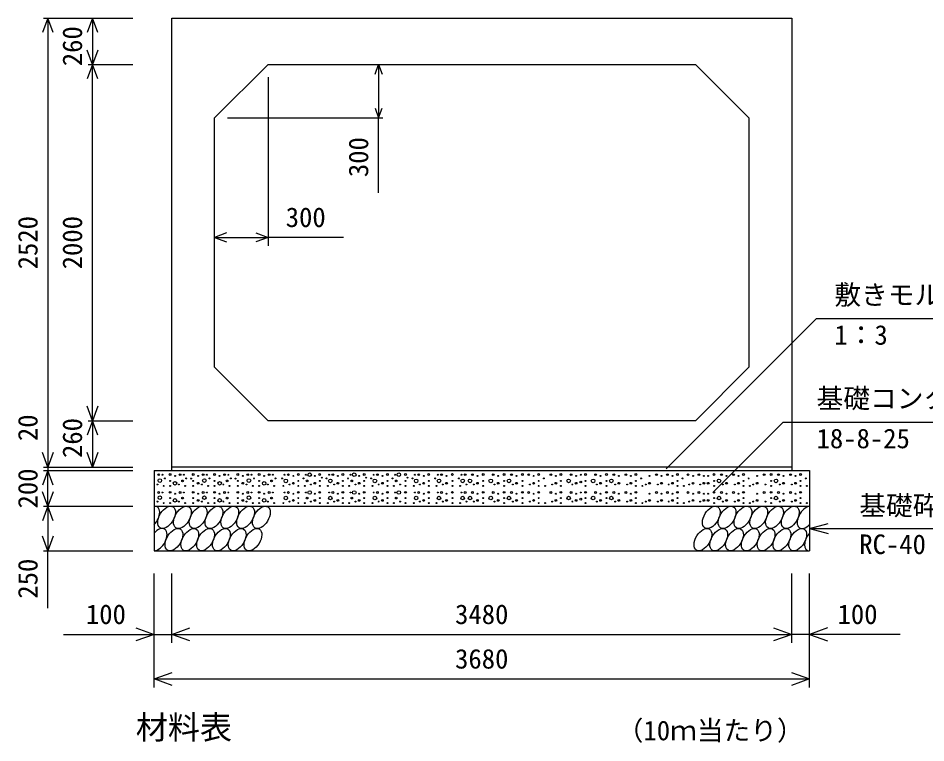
# Model space of a CAD drawing. Units: millimetres, scale not verified. Extents: x -100800 to 100800, y -35640 to 35640.
# Drawn here: x 36276 to 41372, y -12928 to -8860 of the extents above; entities that cross this region are included whole.
import ezdxf
from ezdxf.enums import TextEntityAlignment as Align

# ---------------------------------------------------------------- set-up
doc = ezdxf.new("R2010")
doc.units = ezdxf.units.MM
doc.header["$LTSCALE"] = 120
for name, color, linetype, lineweight in [('0-0_DIM', 7, 'Continuous', 25), ('0-2_HATCH', 6, 'Continuous', 25), ('0-5_OUTLINE', 3, 'Continuous', 25), ('0-7_TXT', 7, 'Continuous', 25)]:
    doc.layers.add(name, color=color, linetype=linetype, lineweight=lineweight)
doc.styles.add('ＭＳ ゴシック', font='')
doc.styles.get('ＭＳ ゴシック').set_extended_font_data('MS Gothic')

msp = doc.modelspace()

# ---------------------------------------------------------------- linework, layer by layer
at = {"layer": '0-0_DIM'}
for p, q in [((36419, -8859.7), (36919.1, -8859.7)), ((36443, -8859.7), (36443, -11379.7)), ((36693, -8859.7), (36693, -9119.7)), ((36669, -9119.7), (36919.1, -9119.7)), ((36693, -11119.7), (36693, -9119.7)), ((38299.5, -9119.7), (38299.5, -9419.7)), ((37679.1, -9191.7), (37679.1, -10138.3)), ((37451.1, -9419.7), (38323.5, -9419.7)), ((38299.5, -9840.5), (38299.5, -9419.7)), ((37379.1, -10090.3), (37679.1, -10090.3)), ((38103.2, -10090.3), (37679.1, -10090.3)), ((40759, -10545.8), (39914.9, -11389.8)), ((40759, -10545.8), (42064.7, -10545.8)), ((36669, -11119.7), (36919.1, -11119.7)), ((36693, -11119.7), (36693, -11379.7)), ((40571.3, -11126.9), (40178.5, -11519.7)), ((40571.3, -11126.9), (42340.3, -11126.9)), ((36419, -11379.7), (36919.1, -11379.7)), ((36419, -11399.7), (36919.1, -11399.7)), ((36443, -11379.7), (36443, -11399.7)), ((36443, -11599.7), (36443, -11399.7)), ((36419, -11599.7), (36919.1, -11599.7)), ((36443, -11599.7), (36443, -11849.7)), ((40719.1, -11724.7), (40823.4, -11696.7)), ((40719.1, -11724.7), (41828, -11724.7)), ((40719.1, -11724.7), (40823.4, -11752.7)), ((36419, -11849.7), (36919.1, -11849.7)), ((36443, -12171.8), (36443, -11849.7)), ((37039.1, -12616.9), (37039.1, -11977.3)), ((37139.1, -12366.9), (37139.1, -11977.3)), ((40619.1, -12366.9), (40619.1, -11977.3)), ((40719.1, -12616.9), (40719.1, -11977.3)), ((36531.1, -12318.9), (37039.1, -12318.9)), ((37039.1, -12318.9), (37139.1, -12318.9)), ((37139.1, -12318.9), (40619.1, -12318.9)), ((37039.1, -12568.9), (40719.1, -12568.9))]:
    msp.add_line(p, q, dxfattribs=at)
for points in [[(36472.6, -8940.9), (36443, -8859.7), (36413.5, -8940.9)], [(36722.6, -8940.9), (36693, -8859.7), (36663.5, -8940.9)], [(36722.6, -9038.5), (36693, -9119.7), (36663.5, -9038.5)], [(36722.6, -9200.9), (36693, -9119.7), (36663.5, -9200.9)], [(38279.8, -9173.8), (38299.5, -9119.7), (38319.2, -9173.8)], [(38279.8, -9365.6), (38299.5, -9419.7), (38319.2, -9365.6)], [(37446.8, -10065.7), (37379.1, -10090.3), (37446.8, -10115)], [(37611.4, -10065.7), (37679.1, -10090.3), (37611.4, -10115)], [(36722.6, -11038.5), (36693, -11119.7), (36663.5, -11038.5)], [(36722.6, -11200.9), (36693, -11119.7), (36663.5, -11200.9)], [(36472.6, -11298.5), (36443, -11379.7), (36413.5, -11298.5)], [(36722.6, -11298.5), (36693, -11379.7), (36663.5, -11298.5)], [(36472.6, -11480.9), (36443, -11399.7), (36413.5, -11480.9)], [(36472.6, -11518.5), (36443, -11599.7), (36413.5, -11518.5)], [(36472.6, -11680.9), (36443, -11599.7), (36413.5, -11680.9)], [(36472.6, -11768.5), (36443, -11849.7), (36413.5, -11768.5)], [(36937.6, -12282), (37039.1, -12318.9), (36937.6, -12355.9)], [(37240.6, -12355.9), (37139.1, -12318.9), (37240.6, -12282)], [(40517.6, -12282), (40619.1, -12318.9), (40517.6, -12355.9)], [(41227.1, -12318.9), (40719.1, -12318.9), (40619.1, -12318.9)], [(40820.6, -12282), (40719.1, -12318.9), (40820.6, -12355.9)], [(37140.6, -12605.9), (37039.1, -12568.9), (37140.6, -12532)], [(40617.6, -12532), (40719.1, -12568.9), (40617.6, -12605.9)]]:
    msp.add_lwpolyline(points, dxfattribs=at)
at = {"layer": '0-2_HATCH'}
for centre, radius in [((37913.1, -11422.5), 10), ((38163.1, -11422.5), 10), ((38413.1, -11422.5), 10), ((37065.1, -11422.5), 5), ((37071.7, -11455.5), 10), ((37086.2, -11422.5), 2.5), ((37100.2, -11443.5), 2.5), ((37129.1, -11421.6), 5), ((37129.1, -11457.5), 2.5), ((37157.1, -11470.7), 10), ((37157.1, -11429.5), 2.5), ((37185.1, -11422.5), 5), ((37199.2, -11457.5), 5), ((37206.2, -11422.5), 2.5), ((37220.2, -11443.5), 2.5), ((37246.7, -11444.4), 2.5), ((37259.1, -11421.6), 5), ((37259.1, -11457.5), 2.5), ((37287.1, -11429.5), 2.5), ((37315.1, -11422.5), 5), ((37321.7, -11455.5), 10), ((37336.2, -11422.5), 2.5), ((37350.2, -11443.5), 2.5), ((37379.1, -11421.6), 5), ((37379.1, -11457.5), 2.5), ((37407.1, -11470.7), 10), ((37407.1, -11429.5), 2.5), ((37435.1, -11422.5), 5), ((37449.2, -11457.5), 5), ((37456.2, -11422.5), 2.5), ((37470.2, -11443.5), 2.5), ((37496.7, -11444.4), 2.5), ((37509.1, -11421.6), 5), ((37509.1, -11457.5), 2.5), ((37537.1, -11429.5), 2.5), ((37565.1, -11422.5), 5), ((37571.7, -11455.5), 10), ((37586.2, -11422.5), 2.5), ((37600.2, -11443.5), 2.5), ((37629.1, -11421.6), 5), ((37629.1, -11457.5), 2.5), ((37657.1, -11470.7), 10), ((37657.1, -11429.5), 2.5), ((37685.1, -11422.5), 5), ((37699.2, -11457.5), 5), ((37706.2, -11422.5), 2.5), ((37720.2, -11443.5), 2.5), ((37758, -11443.5), 2.5), ((37779, -11457.5), 10), ((37772, -11422.5), 2.5), ((37793.1, -11422.5), 5), ((37821.1, -11429.5), 2.5), ((37849.1, -11421.6), 5), ((37849.1, -11457.5), 2.5), ((37878, -11443.5), 2.5), ((37892, -11422.5), 2.5), ((37899, -11457.5), 5), ((37941.1, -11429.5), 2.5), ((37969.1, -11421.6), 5), ((37969.1, -11457.5), 2.5), ((37980.5, -11439.2), 2.5), ((38008, -11443.5), 2.5), ((38029, -11457.5), 10), ((38022, -11422.5), 2.5), ((38043.1, -11422.5), 5), ((38071.1, -11429.5), 2.5), ((38099.1, -11421.6), 5), ((38099.1, -11457.5), 2.5), ((38128, -11443.5), 2.5), ((38142, -11422.5), 2.5), ((38149, -11457.5), 5), ((38191.1, -11429.5), 2.5), ((38219.1, -11421.6), 5), ((38219.1, -11457.5), 2.5), ((38230.5, -11439.2), 2.5), ((38258, -11443.5), 2.5), ((38279, -11457.5), 10), ((38272, -11422.5), 2.5), ((38293.1, -11422.5), 5), ((38321.1, -11429.5), 2.5), ((38349.1, -11421.6), 5), ((38349.1, -11457.5), 2.5), ((38378, -11443.5), 2.5), ((38392, -11422.5), 2.5), ((38399, -11457.5), 5), ((38451, -11421.6), 5), ((38451, -11457.5), 2.5), ((38462.3, -11439.2), 2.5), ((38489.8, -11443.5), 2.5), ((38510.9, -11457.5), 10), ((38503.9, -11422.5), 2.5), ((38524.9, -11422.5), 5), ((38552.9, -11429.5), 2.5), ((38581, -11421.6), 5), ((38581, -11457.5), 2.5), ((38617.9, -11443.5), 2.5), ((38638.9, -11457.5), 10), ((38631.9, -11422.5), 2.5), ((38652.9, -11422.5), 5), ((38681, -11429.5), 2.5), ((38713.9, -11421.6), 5), ((38713.9, -11457.5), 2.5), ((38750.8, -11443.5), 2.5), ((38771.9, -11457.5), 10), ((38764.8, -11422.5), 2.5), ((38785.9, -11422.5), 5), ((38812.5, -11457.5), 10), ((38826.5, -11422.5), 5), ((38854.6, -11429.5), 2.5), ((38887.5, -11421.6), 5), ((38887.5, -11457.5), 2.5), ((38929.4, -11457.5), 10), ((38943.4, -11422.5), 5), ((38971.4, -11429.5), 2.5), ((39004.3, -11421.6), 5), ((39004.3, -11457.5), 2.5), ((39032.1, -11457.5), 10), ((39046.1, -11422.5), 5), ((39074.1, -11429.5), 2.5), ((39107, -11421.6), 5), ((39107, -11457.5), 2.5), ((39142.3, -11422.5), 5), ((39170.3, -11429.5), 2.5), ((39198.4, -11421.6), 5), ((39198.4, -11457.5), 2.5), ((39227.2, -11443.5), 2.5), ((39267.1, -11422.5), 5), ((39295.1, -11429.5), 2.5), ((39323.2, -11421.6), 5), ((39323.2, -11457.5), 2.5), ((39366.5, -11457.5), 10), ((39380.5, -11422.5), 5), ((39408.6, -11429.5), 2.5), ((39434.7, -11463.7), 5), ((39434.7, -11422.5), 2.5), ((39462, -11421.6), 5), ((39462, -11457.5), 2.5), ((39503.9, -11457.5), 10), ((39517.9, -11422.5), 5), ((39546, -11429.5), 2.5), ((39578.9, -11421.6), 5), ((39578.9, -11457.5), 2.5), ((39606.6, -11457.5), 10), ((39620.6, -11422.5), 5), ((39648.7, -11429.5), 2.5), ((39688.4, -11422.5), 5), ((39716.4, -11429.5), 2.5), ((39744.5, -11421.6), 5), ((39744.5, -11457.5), 2.5), ((39773.4, -11443.5), 2.5), ((39820.4, -11429.5), 2.5), ((39860.2, -11422.5), 5), ((39888.2, -11429.5), 2.5), ((39921.3, -11422.5), 5), ((39949.3, -11429.5), 2.5), ((39977.3, -11421.6), 5), ((39977.3, -11457.5), 2.5), ((40006.2, -11443.5), 2.5), ((40036.9, -11422.5), 5), ((40065, -11429.5), 2.5), ((40098, -11422.5), 5), ((40126.1, -11429.5), 2.5), ((40150, -11429.5), 2.5), ((40182.9, -11421.6), 5), ((40182.9, -11457.5), 2.5), ((40210.6, -11457.5), 10), ((40224.6, -11422.5), 5), ((40252.6, -11429.5), 2.5), ((40292.4, -11422.5), 5), ((40320.4, -11429.5), 2.5), ((40348.5, -11421.6), 5), ((40348.5, -11457.5), 2.5), ((40377.3, -11443.5), 2.5), ((40424.4, -11429.5), 2.5), ((40464.1, -11422.5), 5), ((40503.2, -11421.6), 5), ((40503.2, -11457.5), 2.5), ((40531, -11457.5), 10), ((40545, -11422.5), 5), ((40573, -11429.5), 2.5), ((40612.8, -11422.5), 5), ((40640.8, -11429.5), 2.5), ((40668.8, -11421.6), 5), ((40668.8, -11457.5), 2.5), ((40697.7, -11443.5), 2.5), ((37058.1, -11477.7), 2.5), ((37093.2, -11485.6), 2.5), ((37129.1, -11521.6), 5), ((37129.1, -11485.6), 2.5), ((37178.1, -11477.7), 2.5), ((37213.2, -11485.6), 2.5), ((37259.1, -11521.6), 5), ((37259.1, -11485.6), 2.5), ((37287.1, -11470.7), 5), ((37308.1, -11477.7), 2.5), ((37343.2, -11485.6), 2.5), ((37379.1, -11521.6), 5), ((37379.1, -11485.6), 2.5), ((37428.1, -11477.7), 2.5), ((37463.2, -11485.6), 2.5), ((37509.1, -11521.6), 5), ((37509.1, -11485.6), 2.5), ((37537.1, -11470.7), 5), ((37558.1, -11477.7), 2.5), ((37593.2, -11485.6), 2.5), ((37629.1, -11521.6), 5), ((37629.1, -11485.6), 2.5), ((37678.1, -11477.7), 2.5), ((37713.2, -11485.6), 2.5), ((37765, -11485.6), 2.5), ((37800.1, -11477.7), 2.5), ((37821.1, -11470.7), 5), ((37849.1, -11521.6), 5), ((37849.1, -11485.6), 2.5), ((37885, -11485.6), 2.5), ((37913.1, -11522.5), 10), ((37920.1, -11477.7), 2.5), ((37941.1, -11470.7), 5), ((37969.1, -11521.6), 5), ((37969.1, -11485.6), 2.5), ((38015, -11485.6), 2.5), ((38050.1, -11477.7), 2.5), ((38071.1, -11470.7), 5), ((38099.1, -11521.6), 5), ((38099.1, -11485.6), 2.5), ((38135, -11485.6), 2.5), ((38163.1, -11522.5), 10), ((38170.1, -11477.7), 2.5), ((38191.1, -11470.7), 5), ((38219.1, -11521.6), 5), ((38219.1, -11485.6), 2.5), ((38265, -11485.6), 2.5), ((38300.1, -11477.7), 2.5), ((38321.1, -11470.7), 5), ((38349.1, -11521.6), 5), ((38349.1, -11485.6), 2.5), ((38385, -11485.6), 2.5), ((38413.1, -11522.5), 10), ((38420.1, -11477.7), 2.5), ((38451, -11521.6), 5), ((38451, -11485.6), 2.5), ((38496.8, -11485.6), 2.5), ((38531.9, -11477.7), 2.5), ((38552.9, -11470.7), 5), ((38581, -11521.6), 5), ((38581, -11485.6), 2.5), ((38624.9, -11485.6), 2.5), ((38660, -11477.7), 2.5), ((38681, -11470.7), 5), ((38713.9, -11521.6), 5), ((38713.9, -11485.6), 2.5), ((38757.8, -11485.6), 2.5), ((38792.9, -11477.7), 2.5), ((38833.6, -11477.7), 2.5), ((38854.6, -11470.7), 5), ((38887.5, -11521.6), 5), ((38887.5, -11485.6), 2.5), ((38950.4, -11477.7), 2.5), ((38971.4, -11470.7), 5), ((39004.3, -11521.6), 5), ((39004.3, -11485.6), 2.5), ((39053.1, -11477.7), 2.5), ((39074.1, -11470.7), 5), ((39107, -11521.6), 5), ((39107, -11485.6), 2.5), ((39149.3, -11477.7), 2.5), ((39170.3, -11470.7), 5), ((39198.4, -11521.6), 5), ((39198.4, -11485.6), 2.5), ((39234.2, -11485.6), 2.5), ((39274.1, -11477.7), 2.5), ((39295.1, -11470.7), 5), ((39323.2, -11521.6), 5), ((39323.2, -11485.6), 2.5), ((39387.5, -11477.7), 2.5), ((39408.6, -11470.7), 5), ((39462, -11521.6), 5), ((39462, -11485.6), 2.5), ((39525, -11477.7), 2.5), ((39546, -11470.7), 5), ((39578.9, -11521.6), 5), ((39578.9, -11485.6), 2.5), ((39627.6, -11477.7), 2.5), ((39648.7, -11470.7), 5), ((39695.4, -11477.7), 2.5), ((39716.4, -11470.7), 5), ((39744.5, -11521.6), 5), ((39744.5, -11485.6), 2.5), ((39780.4, -11485.6), 2.5), ((39799.4, -11477.7), 2.5), ((39820.4, -11470.7), 5), ((39867.2, -11477.7), 2.5), ((39888.2, -11470.7), 5), ((39928.3, -11477.7), 2.5), ((39949.3, -11470.7), 5), ((39977.3, -11521.6), 5), ((39977.3, -11485.6), 2.5), ((40013.2, -11485.6), 2.5), ((40044, -11477.7), 2.5), ((40065, -11470.7), 5), ((40105, -11477.7), 2.5), ((40126.1, -11470.7), 5), ((40150, -11470.7), 5), ((40182.9, -11521.6), 5), ((40182.9, -11485.6), 2.5), ((40231.6, -11477.7), 2.5), ((40252.6, -11470.7), 5), ((40299.4, -11477.7), 2.5), ((40320.4, -11470.7), 5), ((40348.5, -11521.6), 5), ((40348.5, -11485.6), 2.5), ((40384.3, -11485.6), 2.5), ((40403.4, -11477.7), 2.5), ((40424.4, -11470.7), 5), ((40471.1, -11477.7), 2.5), ((40503.2, -11521.6), 5), ((40503.2, -11485.6), 2.5), ((40552, -11477.7), 2.5), ((40573, -11470.7), 5), ((40619.8, -11477.7), 2.5), ((40640.8, -11470.7), 5), ((40668.8, -11521.6), 5), ((40668.8, -11485.6), 2.5), ((40704.7, -11485.6), 2.5), ((37065.1, -11522.5), 5), ((37071.7, -11551.6), 10), ((37086.2, -11522.5), 2.5), ((37129.1, -11553.6), 2.5), ((37157.1, -11566.8), 10), ((37157.1, -11529.5), 2.5), ((37185.1, -11522.5), 5), ((37199.2, -11553.6), 5), ((37206.2, -11522.5), 2.5), ((37259.1, -11553.6), 2.5), ((37287.1, -11566.8), 5), ((37287.1, -11529.5), 2.5), ((37315.1, -11522.5), 5), ((37321.7, -11551.6), 10), ((37336.2, -11522.5), 2.5), ((37379.1, -11553.6), 2.5), ((37407.1, -11566.8), 10), ((37407.1, -11529.5), 2.5), ((37435.1, -11522.5), 5), ((37449.2, -11553.6), 5), ((37456.2, -11522.5), 2.5), ((37509.1, -11553.6), 2.5), ((37537.1, -11566.8), 5), ((37537.1, -11529.5), 2.5), ((37565.1, -11522.5), 5), ((37571.7, -11551.6), 10), ((37586.2, -11522.5), 2.5), ((37629.1, -11553.6), 2.5), ((37657.1, -11566.8), 10), ((37657.1, -11529.5), 2.5), ((37685.1, -11522.5), 5), ((37699.2, -11553.6), 5), ((37706.2, -11522.5), 2.5), ((37779, -11553.6), 10), ((37772, -11522.5), 2.5), ((37793.1, -11522.5), 5), ((37821.1, -11566.8), 5), ((37821.1, -11529.5), 2.5), ((37849.1, -11553.6), 2.5), ((37892, -11522.5), 2.5), ((37899, -11553.6), 5), ((37941.1, -11566.8), 5), ((37941.1, -11529.5), 2.5), ((37969.1, -11553.6), 2.5), ((38029, -11553.6), 10), ((38022, -11522.5), 2.5), ((38043.1, -11522.5), 5), ((38071.1, -11566.8), 5), ((38071.1, -11529.5), 2.5), ((38099.1, -11553.6), 2.5), ((38142, -11522.5), 2.5), ((38149, -11553.6), 5), ((38191.1, -11566.8), 5), ((38191.1, -11529.5), 2.5), ((38219.1, -11553.6), 2.5), ((38279, -11553.6), 10), ((38272, -11522.5), 2.5), ((38293.1, -11522.5), 5), ((38321.1, -11566.8), 5), ((38321.1, -11529.5), 2.5), ((38349.1, -11553.6), 2.5), ((38392, -11522.5), 2.5), ((38399, -11553.6), 5), ((38451, -11553.6), 2.5), ((38510.9, -11553.6), 10), ((38503.9, -11522.5), 2.5), ((38524.9, -11522.5), 5), ((38552.9, -11566.8), 5), ((38552.9, -11529.5), 2.5), ((38581, -11553.6), 2.5), ((38638.9, -11553.6), 10), ((38631.9, -11522.5), 2.5), ((38652.9, -11522.5), 5), ((38681, -11566.8), 5), ((38681, -11529.5), 2.5), ((38713.9, -11553.6), 2.5), ((38771.9, -11553.6), 10), ((38764.8, -11522.5), 2.5), ((38785.9, -11522.5), 5), ((38812.5, -11553.6), 10), ((38826.5, -11522.5), 5), ((38854.6, -11566.8), 5), ((38854.6, -11529.5), 2.5), ((38887.5, -11553.6), 2.5), ((38929.4, -11553.6), 10), ((38943.4, -11522.5), 5), ((38971.4, -11566.8), 5), ((38971.4, -11529.5), 2.5), ((39004.3, -11553.6), 2.5), ((39032.1, -11553.6), 10), ((39046.1, -11522.5), 5), ((39074.1, -11566.8), 5), ((39074.1, -11529.5), 2.5), ((39107, -11553.6), 2.5), ((39142.3, -11522.5), 5), ((39170.3, -11566.8), 5), ((39170.3, -11529.5), 2.5), ((39198.4, -11553.6), 2.5), ((39267.1, -11522.5), 5), ((39295.1, -11566.8), 5), ((39295.1, -11529.5), 2.5), ((39323.2, -11553.6), 2.5), ((39366.5, -11553.6), 10), ((39380.5, -11522.5), 5), ((39408.6, -11566.8), 5), ((39408.6, -11529.5), 2.5), ((39434.7, -11559.8), 5), ((39434.7, -11522.5), 2.5), ((39462, -11553.6), 2.5), ((39503.9, -11553.6), 10), ((39517.9, -11522.5), 5), ((39546, -11566.8), 5), ((39546, -11529.5), 2.5), ((39578.9, -11553.6), 2.5), ((39606.6, -11553.6), 10), ((39620.6, -11522.5), 5), ((39648.7, -11566.8), 5), ((39648.7, -11529.5), 2.5), ((39688.4, -11522.5), 5), ((39716.4, -11566.8), 5), ((39716.4, -11529.5), 2.5), ((39744.5, -11553.6), 2.5), ((39820.4, -11566.8), 5), ((39820.4, -11529.5), 2.5), ((39860.2, -11522.5), 5), ((39888.2, -11566.8), 5), ((39888.2, -11529.5), 2.5), ((39921.3, -11522.5), 5), ((39949.3, -11566.8), 5), ((39949.3, -11529.5), 2.5), ((39977.3, -11553.6), 2.5), ((40036.9, -11522.5), 5), ((40065, -11566.8), 5), ((40065, -11529.5), 2.5), ((40098, -11522.5), 5), ((40126.1, -11566.8), 5), ((40126.1, -11529.5), 2.5), ((40150, -11566.8), 5), ((40150, -11529.5), 2.5), ((40182.9, -11553.6), 2.5), ((40210.6, -11553.6), 10), ((40224.6, -11522.5), 5), ((40252.6, -11566.8), 5), ((40252.6, -11529.5), 2.5), ((40292.4, -11522.5), 5), ((40320.4, -11566.8), 5), ((40320.4, -11529.5), 2.5), ((40348.5, -11553.6), 2.5), ((40424.4, -11566.8), 5), ((40424.4, -11529.5), 2.5), ((40464.1, -11522.5), 5), ((40503.2, -11553.6), 2.5), ((40531, -11553.6), 10), ((40545, -11522.5), 5), ((40573, -11566.8), 5), ((40573, -11529.5), 2.5), ((40612.8, -11522.5), 5), ((40640.8, -11566.8), 5), ((40640.8, -11529.5), 2.5), ((40668.8, -11553.6), 2.5), ((37058.1, -11573.8), 2.5), ((37093.2, -11581.6), 2.5), ((37129.1, -11581.6), 2.5), ((37178.1, -11573.8), 2.5), ((37213.2, -11581.6), 2.5), ((37259.1, -11581.6), 2.5), ((37308.1, -11573.8), 2.5), ((37343.2, -11581.6), 2.5), ((37379.1, -11581.6), 2.5), ((37428.1, -11573.8), 2.5), ((37463.2, -11581.6), 2.5), ((37509.1, -11581.6), 2.5), ((37558.1, -11573.8), 2.5), ((37593.2, -11581.6), 2.5), ((37629.1, -11581.6), 2.5), ((37678.1, -11573.8), 2.5), ((37713.2, -11581.6), 2.5), ((37765, -11581.6), 2.5), ((37800.1, -11573.8), 2.5), ((37849.1, -11581.6), 2.5), ((37885, -11581.6), 2.5), ((37920.1, -11573.8), 2.5), ((37969.1, -11581.6), 2.5), ((38015, -11581.6), 2.5), ((38050.1, -11573.8), 2.5), ((38099.1, -11581.6), 2.5), ((38135, -11581.6), 2.5), ((38170.1, -11573.8), 2.5), ((38219.1, -11581.6), 2.5), ((38265, -11581.6), 2.5), ((38300.1, -11573.8), 2.5), ((38349.1, -11581.6), 2.5), ((38385, -11581.6), 2.5), ((38420.1, -11573.8), 2.5), ((38451, -11581.6), 2.5), ((38496.8, -11581.6), 2.5), ((38531.9, -11573.8), 2.5), ((38581, -11581.6), 2.5), ((38624.9, -11581.6), 2.5), ((38660, -11573.8), 2.5), ((38713.9, -11581.6), 2.5), ((38757.8, -11581.6), 2.5), ((38792.9, -11573.8), 2.5), ((38833.6, -11573.8), 2.5), ((38887.5, -11581.6), 2.5), ((38950.4, -11573.8), 2.5), ((39004.3, -11581.6), 2.5), ((39053.1, -11573.8), 2.5), ((39107, -11581.6), 2.5), ((39149.3, -11573.8), 2.5), ((39198.4, -11581.6), 2.5), ((39234.2, -11581.6), 2.5), ((39274.1, -11573.8), 2.5), ((39323.2, -11581.6), 2.5), ((39387.5, -11573.8), 2.5), ((39462, -11581.6), 2.5), ((39525, -11573.8), 2.5), ((39578.9, -11581.6), 2.5), ((39627.6, -11573.8), 2.5), ((39695.4, -11573.8), 2.5), ((39744.5, -11581.6), 2.5), ((39780.4, -11581.6), 2.5), ((39799.4, -11573.8), 2.5), ((39867.2, -11573.8), 2.5), ((39928.3, -11573.8), 2.5), ((39977.3, -11581.6), 2.5), ((40013.2, -11581.6), 2.5), ((40044, -11573.8), 2.5), ((40105, -11573.8), 2.5), ((40182.9, -11581.6), 2.5), ((40231.6, -11573.8), 2.5), ((40299.4, -11573.8), 2.5), ((40348.5, -11581.6), 2.5), ((40384.3, -11581.6), 2.5), ((40403.4, -11573.8), 2.5), ((40471.1, -11573.8), 2.5), ((40503.2, -11581.6), 2.5), ((40552, -11573.8), 2.5), ((40619.8, -11573.8), 2.5), ((40668.8, -11581.6), 2.5), ((40704.7, -11581.6), 2.5)]:
    msp.add_circle(centre, radius, dxfattribs=at)
for centre, start_param, end_param in [((37020.8, -11662.2), 4.335544, 6.724593), ((40699.8, -11662.2), 0.419949, 4.357003), ((37062.3, -11787.2), 3.496422, 7.58605), ((40741.4, -11787.2), 1.28053, 3.496422)]:
    msp.add_ellipse(centre, major_axis=(36.4, 58.9), ratio=0.5792, start_param=start_param, end_param=end_param, dxfattribs=at)
for centre in [(37109.5, -11662.2), (37198.2, -11662.2), (37286.9, -11662.2), (37375.6, -11662.2), (37464.3, -11662.2), (37553, -11662.2), (37641.6, -11662.2), (40167.6, -11662.2), (40256.3, -11662.2), (40345, -11662.2), (40433.7, -11662.2), (40522.4, -11662.2), (40611.1, -11662.2), (37151, -11787.2), (37239.7, -11787.2), (37328.4, -11787.2), (37417.1, -11787.2), (37505.8, -11787.2), (37594.5, -11787.2), (40120.5, -11787.2), (40209.2, -11787.2), (40297.9, -11787.2), (40386.6, -11787.2), (40475.3, -11787.2), (40564, -11787.2), (40652.7, -11787.2)]:
    msp.add_ellipse(centre, major_axis=(36.4, 58.9), ratio=0.5792, dxfattribs=at)
at = {"layer": '0-5_OUTLINE'}
for p, q in [((37139.1, -11399.7), (37139.1, -8859.7)), ((37679.1, -9119.7), (37379.1, -9419.7)), ((37679.1, -9119.7), (40079.1, -9119.7)), ((40379.1, -9419.7), (40079.1, -9119.7)), ((37379.1, -10819.7), (37379.1, -9419.7)), ((40379.1, -9419.7), (40379.1, -10819.7)), ((37379.1, -10819.7), (37679.1, -11119.7)), ((40079.1, -11119.7), (40379.1, -10819.7)), ((40079.1, -11119.7), (37679.1, -11119.7)), ((37039.1, -11399.7), (37039.1, -11849.7)), ((37039.1, -11399.7), (40719.1, -11399.7)), ((40619.1, -11379.7), (37139.1, -11379.7)), ((40719.1, -11399.7), (40719.1, -11849.7)), ((37039.1, -11599.7), (40719.1, -11599.7)), ((37039.1, -11849.7), (40719.1, -11849.7))]:
    msp.add_line(p, q, dxfattribs=at)
msp.add_lwpolyline([(37139.1, -8859.7), (40619.1, -8859.7), (40619.1, -11399.7)], dxfattribs=at)

# ---------------------------------------------------------------- texts
at = {"layer": '0-0_DIM', "style": 'ＭＳ ゴシック'}
for s, p in [('260', (36668, -9129.4)), ('300', (38274.5, -9752)), ('2520', (36418, -10269.7)), ('2000', (36668, -10269.7)), ('20', (36418, -11233.8)), ('260', (36668, -11328.9)), ('200', (36418, -11612.2)), ('250', (36418, -12118.5))]:
    msp.add_text(s, height=110, rotation=90, dxfattribs=at).set_placement(p, align=Align.BOTTOM_LEFT)
for s, p in [('300', (37778.3, -10065.3)), ('敷きモルタル', (40858.6, -10500.8)), ('1：3', (40858.6, -10726)), ('基礎コンクリート', (40758.6, -11082)), ('18-8-25', (40758.6, -11307.1)), ('基礎砕石', (40998.3, -11683.5)), ('RC-40', (40998.3, -11901.1)), ('100', (36656.7, -12293.9)), ('3480', (38729.1, -12293.9)), ('100', (40876.5, -12293.9)), ('3680', (38729.1, -12543.9))]:
    msp.add_text(s, height=110, dxfattribs=at).set_placement(p, align=Align.BOTTOM_LEFT)
at = {"layer": '0-7_TXT', "style": 'ＭＳ ゴシック'}
for s, height, p in [('材料表', 132, (36936.6, -12946.4)), ('（10ｍ当たり）', 110, (39636.6, -12946.4))]:
    msp.add_text(s, height=height, dxfattribs=at).set_placement(p, align=Align.BOTTOM_LEFT)

doc.saveas('drawing.dxf')
